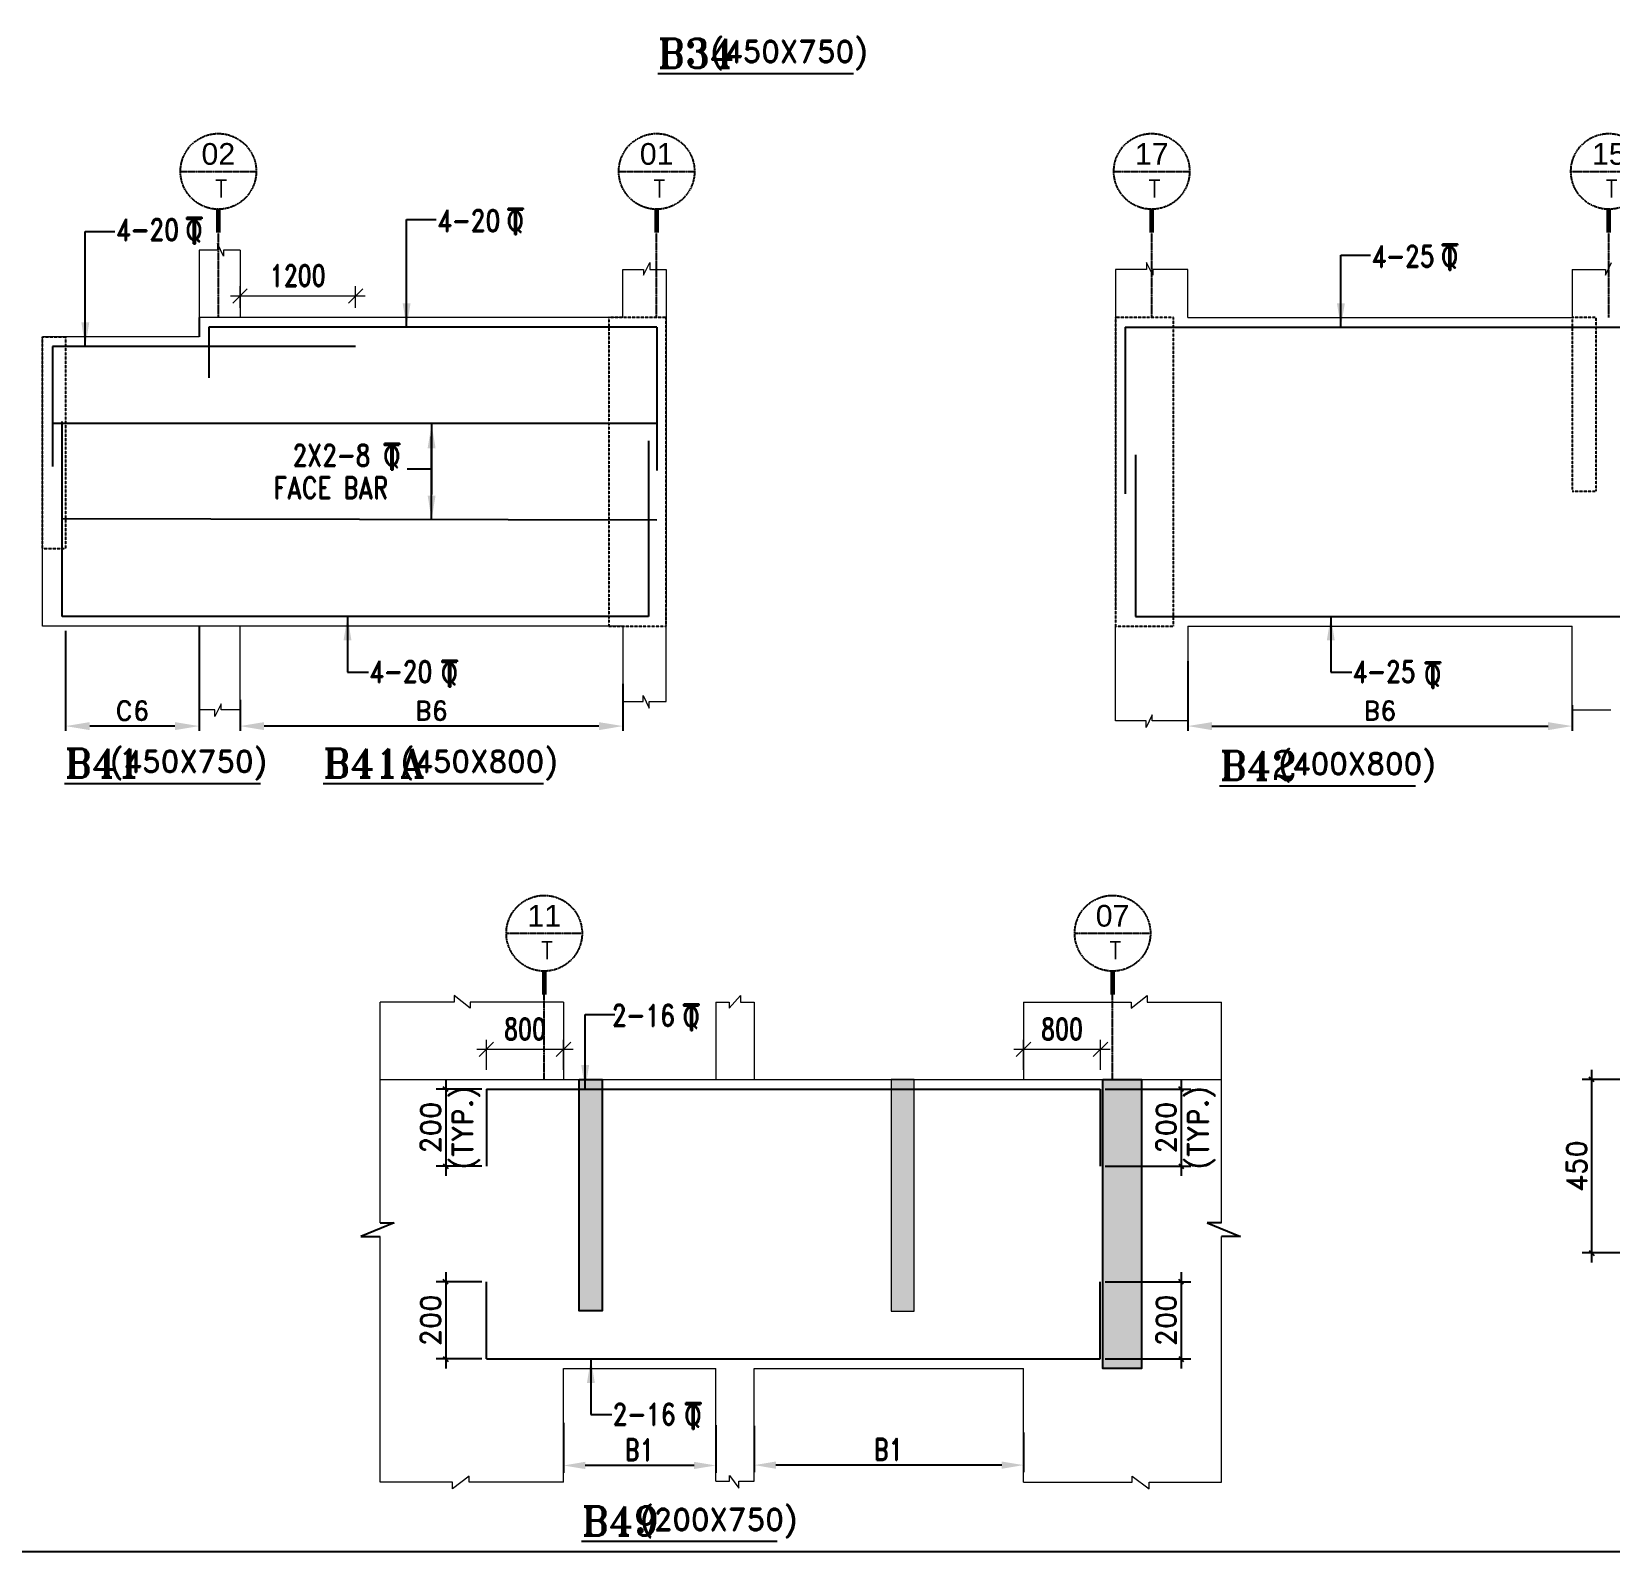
# Model space of a CAD drawing. Header units: millimetres. Extents: x 2061841 to 105821645, y -77612 to 48520811.
# Drawn here: x 2569896 to 2586286, y -703 to 15067 of the extents above; entities that cross this region are included whole.
import ezdxf
from ezdxf.enums import TextEntityAlignment as Align

# ---------------------------------------------------------------- set-up
doc = ezdxf.new("R2010")
doc.units = ezdxf.units.MM
doc.header["$LTSCALE"] = 10
doc.header["$MEASUREMENT"] = 0
for name, pattern in [('$0$HIDDEN', [0.375, 0.25, -0.125]), ('BASEMENT COLUMN SETTING OUT-PART 2_R4$0$CENTER', [2, 1.25, -0.25, 0.25, -0.25]), ('CENTER', [2, 1.25, -0.25, 0.25, -0.25])]:
    doc.linetypes.add(name, pattern=pattern)
for name, color, linetype in [('A-Grid-Tower', 8, 'CENTER'), ('BASEMENT COLUMN SETTING OUT-PART 2_R4$0$A-GRID-MAIN', 2, 'BASEMENT COLUMN SETTING OUT-PART 2_R4$0$CENTER'), ('BEAM', 4, 'Continuous'), ('BEAM HATCH', 252, 'Continuous'), ('BEAM STIRRUPS', 3, 'Continuous'), ('BORDER', 5, 'Continuous'), ('DIM1', 3, 'Continuous'), ('LEADER', 3, 'Continuous'), ('REIN', 1, 'Continuous'), ('S-DIM', 7, 'Continuous'), ('SHEET', 7, 'Continuous'), ('VIN_BEAM', 4, 'Continuous')]:
    doc.layers.add(name, color=color, linetype=linetype)
doc.layers.add('TEXT', color=2, linetype='Continuous', lineweight=25)
doc.layers.add('VIN_SLAB DIMENSION', color=3, linetype='Continuous', lineweight=13)
doc.styles.add('200', font='romand.shx', dxfattribs={"width": 0.8, "height": 225})
doc.styles.add('BASEMENT COLUMN SETTING OUT-PART 2_R4$0$MAS-TXTL', font='arial.ttf', dxfattribs={"height": 200})
doc.styles.add('BASEMENT COLUMN SETTING OUT-PART 2_R4$0$MAS-TXTS', font='romans.shx', dxfattribs={"width": 0.8, "height": 180})
doc.styles.add('GRID', font='romand.shx')
doc.styles.add('MAH', font='romand.shx', dxfattribs={"height": 210})
doc.styles.add('PK', font='romand.shx', dxfattribs={"width": 0.7, "height": 225})
doc.styles.add('PRP 100', font='romand.shx', dxfattribs={"width": 0.75})
doc.styles.add('RD', font='romand.shx', dxfattribs={"width": 0.9, "height": 225})
doc.styles.add('ROMAND', font='romand', dxfattribs={"height": 200})
doc.styles.add('RT', font='romant.shx', dxfattribs={"height": 250})
doc.dimstyles.new('dim', dxfattribs={"dimtxt": 225, "dimasz": 150, "dimexe": 100, "dimexo": 100, "dimgap": 100, "dimtad": 1, "dimdec": 0, "dimlfac": -1, "dimrnd": 5, "dimdsep": 46, "dimtxsty": 'PRP 100', "dimblk": 'OBLIQUE', "dimcen": 1.5, "dimdle": 100, "dimclrd": 3, "dimclre": 3, "dimclrt": 2, "dimadec": 0, "dimazin": 0, "dimtfac": 1, "dimtdec": 0, "dimtix": 1, "dimtmove": 0, "dimatfit": 3, "dimldrblk": 'OBLIQUE', "dimfxl": 200, "dimlwd": -1, "dimlwe": -1, "dimarcsym": 0})
doc.dimstyles.new('GR', dxfattribs={"dimtxt": 225, "dimasz": 100, "dimexe": 50, "dimexo": 50, "dimgap": 40, "dimtad": 1, "dimdec": 0, "dimzin": 0, "dimdsep": 46, "dimtxsty": 'RD', "dimblk1": 'OBLIQUE', "dimblk2": 'OBLIQUE', "dimsah": 1, "dimcen": 0, "dimdle": 100, "dimclrd": 3, "dimclre": 3, "dimclrt": 2, "dimadec": 0, "dimazin": 0, "dimtfac": 1, "dimtdec": 0, "dimtix": 1, "dimtmove": 0, "dimatfit": 3, "dimfxl": 1, "dimtolj": 1, "dimtzin": 0, "dimarcsym": 0})
doc.dimstyles.new('GR2', dxfattribs={"dimtxt": 225, "dimasz": 100, "dimexe": 75, "dimexo": 75, "dimgap": 50, "dimtad": 1, "dimdec": 0, "dimdsep": 46, "dimtxsty": '200', "dimblk1": 'OBLIQUE', "dimblk2": 'OBLIQUE', "dimsah": 1, "dimcen": 50, "dimdle": 75, "dimclrd": 3, "dimclre": 3, "dimclrt": 2, "dimadec": 0, "dimazin": 0, "dimtfac": 1, "dimtdec": 0, "dimtix": 1, "dimtmove": 0, "dimatfit": 3, "dimldrblk": 'OBLIQUE', "dimfxl": 1, "dimtolj": 1, "dimtzin": 0, "dimarcsym": 0})
doc.dimstyles.new('GRID', dxfattribs={"dimtxt": 300, "dimasz": 75, "dimexe": 50, "dimexo": 50, "dimgap": 60, "dimtad": 1, "dimdec": 0, "dimdsep": 46, "dimtxsty": 'GRID', "dimblk1": 'OBLIQUE', "dimblk2": 'OBLIQUE', "dimsah": 1, "dimcen": 2.5, "dimdle": 50, "dimclrd": 3, "dimclre": 3, "dimclrt": 2, "dimadec": 0, "dimazin": 0, "dimtfac": 1, "dimtdec": 0, "dimtmove": 0, "dimatfit": 3, "dimldrblk": 'OBLIQUE', "dimfxl": 1, "dimarcsym": 0})
doc.dimstyles.new('MA', dxfattribs={"dimtxt": 210, "dimasz": 50, "dimexe": 100, "dimexo": 50, "dimgap": 50, "dimtad": 1, "dimdec": 0, "dimzin": 0, "dimdsep": 46, "dimtxsty": 'MAH', "dimblk1": 'OBLIQUE', "dimblk2": 'OBLIQUE', "dimsah": 1, "dimcen": 0.09, "dimdle": 100, "dimclrd": 3, "dimclre": 3, "dimclrt": 2, "dimadec": 0, "dimazin": 0, "dimtfac": 1, "dimtdec": 0, "dimtix": 1, "dimtofl": 0, "dimtmove": 0, "dimatfit": 3, "dimldrblk": 'OBLIQUE', "dimfxl": 1, "dimtolj": 1, "dimtzin": 0, "dimarcsym": 0})

# ---------------------------------------------------------------- blocks, each defined once
blk = doc.blocks.new('*D2410')
at = {"layer": 'Defpoints', "color": 0, "linetype": 'Continuous', "ltscale": 20, "transparency": 16777216}
for p in [(2576035, 8350, 0), (2572060, 8184, 52), (2572060, 7861)]:
    blk.add_point(p, dxfattribs=at)
at = {"layer": 'DIM1', "color": 3, "linetype": 'Continuous', "lineweight": -2, "ltscale": 20, "transparency": 16777216}
for p, q in [((2576035, 8300), (2576035, 7811)), ((2572060, 8134), (2572060, 7811)), ((2575785, 7861), (2572310, 7861))]:
    blk.add_line(p, q, dxfattribs=at)
at = {"layer": 'DIM1', "color": 3, "linetype": 'Continuous', "ltscale": 20, "transparency": 16777216}
for points in [[(2572310, 7902), (2572310, 7819), (2572060, 7861)], [(2575785, 7902), (2575785, 7819), (2576035, 7861)]]:
    blk.add_solid(points, dxfattribs=at)
at = {"layer": 'DIM1', "color": 2, "linetype": 'Continuous', "ltscale": 20, "transparency": 16777216, "insert": (2574048, 8021), "char_height": 200, "attachment_point": 5, "style": 'GRID'}
blk.add_mtext('B6', dxfattribs=at)
blk = doc.blocks.new('_Oblique')
at = {"color": 0, "linetype": 'ByBlock', "lineweight": -2}
blk.add_line((-0.5, -0.5), (0.5, 0.5), dxfattribs=at)
blk = doc.blocks.new('A$C33BE299A')
at = {"layer": 'SHEET', "color": 4, "style": 'ROMAND'}
for s, height, p in [('T', 170, (-16, 0)), ('Q', 125, (-14, 27))]:
    blk.add_text(s, height=height, dxfattribs=at).set_placement(p)
blk = doc.blocks.new('*D2411')
at = {"layer": 'Defpoints', "color": 0, "linetype": 'Continuous', "ltscale": 20, "transparency": 16777216}
for p in [(2570250, 8899, 52), (2571635, 8220, 0), (2570250, 7861)]:
    blk.add_point(p, dxfattribs=at)
at = {"layer": 'DIM1', "color": 3, "linetype": 'Continuous', "lineweight": -2, "ltscale": 20, "transparency": 16777216}
for p, q in [((2570250, 8849), (2570250, 7811)), ((2571635, 8170), (2571635, 7811)), ((2571385, 7861), (2570500, 7861))]:
    blk.add_line(p, q, dxfattribs=at)
at = {"layer": 'DIM1', "color": 3, "linetype": 'Continuous', "ltscale": 20, "transparency": 16777216}
for points in [[(2570500, 7902), (2570500, 7819), (2570250, 7861)], [(2571385, 7902), (2571385, 7819), (2571635, 7861)]]:
    blk.add_solid(points, dxfattribs=at)
at = {"layer": 'DIM1', "color": 2, "linetype": 'Continuous', "ltscale": 20, "transparency": 16777216, "insert": (2570943, 8021), "char_height": 200, "attachment_point": 5, "style": 'GRID'}
blk.add_mtext('C6', dxfattribs=at)
blk = doc.blocks.new('*D2441')
at = {"layer": 'Defpoints', "color": 0, "linetype": 'Continuous', "ltscale": 20, "transparency": 16777216}
for p in [(2581899, 8586, 0), (2585889, 8127, -103), (2585889, 7861)]:
    blk.add_point(p, dxfattribs=at)
at = {"layer": 'DIM1', "color": 3, "linetype": 'Continuous', "lineweight": -2, "ltscale": 20, "transparency": 16777216}
for p, q in [((2581899, 8536), (2581899, 7811)), ((2585889, 8077), (2585889, 7811)), ((2582149, 7861), (2585639, 7861))]:
    blk.add_line(p, q, dxfattribs=at)
at = {"layer": 'DIM1', "color": 3, "linetype": 'Continuous', "ltscale": 20, "transparency": 16777216}
for points in [[(2582149, 7902), (2582149, 7819), (2581899, 7861)], [(2585639, 7902), (2585639, 7819), (2585889, 7861)]]:
    blk.add_solid(points, dxfattribs=at)
at = {"layer": 'DIM1', "color": 2, "linetype": 'Continuous', "ltscale": 20, "transparency": 16777216, "insert": (2583894, 8021), "char_height": 200, "attachment_point": 5, "style": 'GRID'}
blk.add_mtext('B6', dxfattribs=at)
blk = doc.blocks.new('*D2377')
at = {"layer": 'Defpoints', "color": 0, "transparency": 16777216}
for p in [(2574619, 4094, 0), (2574195, 3294), (2574619, 3294, 0)]:
    blk.add_point(p, dxfattribs=at)
at = {"layer": 'S-DIM', "color": 3, "lineweight": -2, "transparency": 16777216}
for p, q in [((2574195, 4194), (2574195, 3194)), ((2574569, 4094), (2574095, 4094)), ((2574569, 3294), (2574095, 3294))]:
    blk.add_line(p, q, dxfattribs=at)
at = {"layer": 'S-DIM', "color": 3, "lineweight": -2, "transparency": 16777216, "xscale": 50, "yscale": 50, "zscale": 50}
for p, rotation in [((2574195, 4094), 90), ((2574195, 3294), 270)]:
    blk.add_blockref('_Oblique', p, dxfattribs=dict(at, rotation=rotation))
at = {"layer": 'S-DIM', "color": 2, "transparency": 16777216, "char_height": 210, "attachment_point": 5, "rotation": 90, "style": 'MAH'}
for s, insert in [('\\A1;200', (2574040, 3694)), ('\\A1;(TYP.)', (2574405, 3694))]:
    blk.add_mtext(s, dxfattribs=dict(at, insert=insert))
blk = doc.blocks.new('*D2378')
at = {"layer": 'Defpoints', "color": 0, "transparency": 16777216}
for p in [(2574619, 2094, 0), (2574195, 1294), (2574619, 1294, 0)]:
    blk.add_point(p, dxfattribs=at)
at = {"layer": 'S-DIM', "color": 3, "lineweight": -2, "transparency": 16777216}
for p, q in [((2574195, 2194), (2574195, 1194)), ((2574569, 2094), (2574095, 2094)), ((2574569, 1294), (2574095, 1294))]:
    blk.add_line(p, q, dxfattribs=at)
at = {"layer": 'S-DIM', "color": 3, "lineweight": -2, "transparency": 16777216, "xscale": 50, "yscale": 50, "zscale": 50}
for p, rotation in [((2574195, 2094), 90), ((2574195, 1294), 270)]:
    blk.add_blockref('_Oblique', p, dxfattribs=dict(at, rotation=rotation))
at = {"layer": 'S-DIM', "color": 2, "transparency": 16777216, "char_height": 210, "attachment_point": 5, "rotation": 90, "style": 'MAH'}
for s, insert in [('\\A1;200', (2574040, 1694)), ('\\A1;', (2574350, 1694))]:
    blk.add_mtext(s, dxfattribs=dict(at, insert=insert))
blk = doc.blocks.new('*D2379')
at = {"layer": 'BEAM STIRRUPS', "color": 3, "lineweight": -2, "ltscale": 0.25, "transparency": 16777216}
for p, q in [((2575418, 632), (2575418, 114)), ((2576998, 607), (2576998, 114)), ((2576773, 189), (2575643, 189))]:
    blk.add_line(p, q, dxfattribs=at)
at = {"layer": 'BEAM STIRRUPS', "color": 3, "linetype": 'Continuous', "ltscale": 0.25, "transparency": 16777216}
for points in [[(2575643, 227), (2575643, 152), (2575418, 189)], [(2576773, 227), (2576773, 152), (2576998, 189)]]:
    blk.add_solid(points, dxfattribs=at)
at = {"layer": 'Defpoints', "color": 0, "linetype": 'Continuous', "ltscale": 0.25, "transparency": 16777216}
for p in [(2575418, 707, 0), (2576998, 682, 0), (2575418, 189)]:
    blk.add_point(p, dxfattribs=at)
at = {"layer": 'BEAM STIRRUPS', "color": 2, "linetype": 'Continuous', "ltscale": 0.25, "transparency": 16777216, "insert": (2576208, 352), "char_height": 225, "attachment_point": 5, "rotation": 360, "style": '200'}
blk.add_mtext('\\A1;B1', dxfattribs=at)
blk = doc.blocks.new('*D2412')
at = {"layer": 'Defpoints', "color": 0, "transparency": 16777216}
for p in [(2580990, 4094, 0), (2580990, 3294, 0), (2581829, 3294)]:
    blk.add_point(p, dxfattribs=at)
at = {"layer": 'S-DIM', "color": 3, "lineweight": -2, "transparency": 16777216}
for p, q in [((2581829, 4194), (2581829, 3194)), ((2581040, 4094), (2581929, 4094)), ((2581040, 3294), (2581929, 3294))]:
    blk.add_line(p, q, dxfattribs=at)
at = {"layer": 'S-DIM', "color": 3, "lineweight": -2, "transparency": 16777216, "xscale": 50, "yscale": 50, "zscale": 50}
for p, rotation in [((2581829, 4094), 90), ((2581829, 3294), 270)]:
    blk.add_blockref('_Oblique', p, dxfattribs=dict(at, rotation=rotation))
at = {"layer": 'S-DIM', "color": 2, "transparency": 16777216, "char_height": 210, "attachment_point": 5, "rotation": 90, "style": 'MAH'}
for s, insert in [('\\A1;200', (2581674, 3694)), ('\\A1;(TYP.)', (2582039, 3694))]:
    blk.add_mtext(s, dxfattribs=dict(at, insert=insert))
blk = doc.blocks.new('*D2413')
at = {"layer": 'Defpoints', "color": 0, "transparency": 16777216}
for p in [(2580990, 2094, 0), (2580990, 1294, 0), (2581829, 1294)]:
    blk.add_point(p, dxfattribs=at)
at = {"layer": 'S-DIM', "color": 3, "lineweight": -2, "transparency": 16777216}
for p, q in [((2581829, 2194), (2581829, 1194)), ((2581040, 2094), (2581929, 2094)), ((2581040, 1294), (2581929, 1294))]:
    blk.add_line(p, q, dxfattribs=at)
at = {"layer": 'S-DIM', "color": 3, "lineweight": -2, "transparency": 16777216, "xscale": 50, "yscale": 50, "zscale": 50}
for p, rotation in [((2581829, 2094), 90), ((2581829, 1294), 270)]:
    blk.add_blockref('_Oblique', p, dxfattribs=dict(at, rotation=rotation))
at = {"layer": 'S-DIM', "color": 2, "transparency": 16777216, "char_height": 210, "attachment_point": 5, "rotation": 90, "style": 'MAH'}
for s, insert in [('\\A1;200', (2581674, 1694)), ('\\A1;', (2581984, 1694))]:
    blk.add_mtext(s, dxfattribs=dict(at, insert=insert))
blk = doc.blocks.new('*D2414')
at = {"layer": 'BEAM STIRRUPS', "color": 3, "lineweight": -2, "ltscale": 0.25, "transparency": 16777216}
for p, q in [((2577398, 602), (2577398, 118)), ((2580193, 531), (2580193, 118)), ((2579968, 193), (2577623, 193))]:
    blk.add_line(p, q, dxfattribs=at)
at = {"layer": 'BEAM STIRRUPS', "color": 3, "linetype": 'Continuous', "ltscale": 0.25, "transparency": 16777216}
for points in [[(2577623, 230), (2577623, 155), (2577398, 193)], [(2579968, 230), (2579968, 155), (2580193, 193)]]:
    blk.add_solid(points, dxfattribs=at)
at = {"layer": 'Defpoints', "color": 0, "linetype": 'Continuous', "ltscale": 0.25, "transparency": 16777216}
for p in [(2577398, 677, 0), (2580193, 606, 0), (2577398, 193)]:
    blk.add_point(p, dxfattribs=at)
at = {"layer": 'BEAM STIRRUPS', "color": 2, "linetype": 'Continuous', "ltscale": 0.25, "transparency": 16777216, "insert": (2578795, 355), "char_height": 225, "attachment_point": 5, "rotation": 360, "style": '200'}
blk.add_mtext('\\A1;B1', dxfattribs=at)
blk = doc.blocks.new('*D2416')
at = {"layer": 'Defpoints', "color": 0, "transparency": 16777216}
for p in [(2586519, 4194), (2586091, 2394), (2586519, 2394)]:
    blk.add_point(p, dxfattribs=at)
at = {"layer": 'S-DIM', "color": 3, "lineweight": -2, "transparency": 16777216}
for p, q in [((2586091, 4294), (2586091, 2294)), ((2586469, 4194), (2585991, 4194)), ((2586469, 2394), (2585991, 2394))]:
    blk.add_line(p, q, dxfattribs=at)
at = {"layer": 'S-DIM', "color": 3, "lineweight": -2, "transparency": 16777216, "xscale": 50, "yscale": 50, "zscale": 50}
for p, rotation in [((2586091, 4194), 90), ((2586091, 2394), 270)]:
    blk.add_blockref('_Oblique', p, dxfattribs=dict(at, rotation=rotation))
at = {"layer": 'S-DIM', "color": 2, "transparency": 16777216, "insert": (2585936, 3294), "char_height": 210, "attachment_point": 5, "rotation": 90, "style": 'MAH'}
blk.add_mtext('\\A1;\\A1;450', dxfattribs=at)
blk = doc.blocks.new('OBLIQUE')
blk = doc.blocks.new('*D2364')
at = {"layer": 'Defpoints', "color": 0, "transparency": 16777216}
for p in [(2574618, 4506), (2574618, 4194, 52), (2575418, 4194, 52)]:
    blk.add_point(p, dxfattribs=at)
at = {"layer": 'VIN_SLAB DIMENSION', "color": 3, "transparency": 16777216}
for p, q in [((2574618, 4294), (2574618, 4606)), ((2575418, 4294), (2575418, 4606)), ((2575518, 4506), (2574518, 4506))]:
    blk.add_line(p, q, dxfattribs=at)
at = {"layer": 'VIN_SLAB DIMENSION', "color": 3, "transparency": 16777216, "xscale": 150, "yscale": 150, "zscale": 150, "rotation": 180}
blk.add_blockref('_Oblique', (2574618, 4506), dxfattribs=at)
at = {"layer": 'VIN_SLAB DIMENSION', "color": 3, "transparency": 16777216, "xscale": 150, "yscale": 150, "zscale": 150}
blk.add_blockref('_Oblique', (2575418, 4506), dxfattribs=at)
at = {"layer": 'VIN_SLAB DIMENSION', "color": 2, "transparency": 16777216, "insert": (2575018, 4718), "char_height": 225, "attachment_point": 5, "style": 'PRP 100'}
blk.add_mtext('800', dxfattribs=at)
blk = doc.blocks.new('*D2317')
at = {"layer": 'Defpoints', "color": 0, "transparency": 16777216}
for p in [(2573260, 12324), (2572060, 12099), (2573260, 12099)]:
    blk.add_point(p, dxfattribs=at)
at = {"layer": 'VIN_SLAB DIMENSION', "color": 3, "transparency": 16777216}
for p, q in [((2571960, 12324), (2573360, 12324)), ((2572060, 12199), (2572060, 12424)), ((2573260, 12199), (2573260, 12424))]:
    blk.add_line(p, q, dxfattribs=at)
at = {"layer": 'VIN_SLAB DIMENSION', "color": 3, "transparency": 16777216, "xscale": 150, "yscale": 150, "zscale": 150, "rotation": 180}
blk.add_blockref('_Oblique', (2572060, 12324), dxfattribs=at)
at = {"layer": 'VIN_SLAB DIMENSION', "color": 3, "transparency": 16777216, "xscale": 150, "yscale": 150, "zscale": 150}
blk.add_blockref('_Oblique', (2573260, 12324), dxfattribs=at)
at = {"layer": 'VIN_SLAB DIMENSION', "color": 2, "transparency": 16777216, "insert": (2572660, 12536), "char_height": 225, "attachment_point": 5, "style": 'PRP 100'}
blk.add_mtext('1200', dxfattribs=at)
blk = doc.blocks.new('BASEMENT COLUMN SETTING OUT-PART 2_R4$0$GRID TARGET1')
blk.add_wipeout([(393, -655), (392, -641), (392, -628), (390, -614), (389, -600), (387, -587), (384, -573), (381, -560), (377, -547), (373, -534), (369, -521), (364, -508), (359, -495), (353, -483), (347, -471), (340, -459), (333, -447), (325, -435), (318, -424), (309, -413), (301, -403), (292, -392), (282, -382), (273, -373), (263, -363), (252, -354), (242, -346), (231, -337), (220, -330), (208, -322), (196, -315), (184, -308), (172, -302), (160, -296), (147, -291), (134, -286), (121, -282), (108, -278), (95, -274), (82, -271), (68, -268), (55, -266), (41, -265), (27, -263), (14, -263), (0, -262), (-14, -263), (-27, -263), (-41, -265), (-55, -266), (-68, -268), (-82, -271), (-95, -274), (-108, -278), (-121, -282), (-134, -286), (-147, -291), (-160, -296), (-172, -302), (-184, -308), (-196, -315), (-208, -322), (-220, -330), (-231, -337), (-242, -346), (-252, -354), (-263, -363), (-273, -373), (-282, -382), (-292, -392), (-301, -403), (-309, -413), (-318, -424), (-325, -435), (-333, -447), (-340, -459), (-347, -471), (-353, -483), (-359, -495), (-364, -508), (-369, -521), (-373, -534), (-377, -547), (-381, -560), (-384, -573), (-387, -587), (-389, -600), (-390, -614), (-392, -628), (-392, -641), (-393, -655), (-392, -669), (-392, -682), (-390, -696), (-389, -710), (-387, -723), (-384, -737), (-381, -750), (-377, -763), (-373, -776), (-369, -789), (-364, -802), (-359, -815), (-353, -827), (-347, -839), (-340, -851), (-333, -863), (-325, -875), (-318, -886), (-309, -897), (-301, -907), (-292, -918), (-282, -928), (-273, -937), (-263, -947), (-252, -956), (-242, -964), (-231, -973), (-220, -981), (-208, -988), (-196, -995), (-184, -1002), (-172, -1008), (-160, -1014), (-147, -1019), (-134, -1024), (-121, -1028), (-108, -1032), (-95, -1036), (-82, -1039), (-68, -1042), (-55, -1044), (-41, -1046), (-27, -1047), (-14, -1047), (0, -1048), (14, -1047), (27, -1047), (41, -1046), (55, -1044), (68, -1042), (82, -1039), (95, -1036), (108, -1032), (121, -1028), (134, -1024), (147, -1019), (160, -1014), (172, -1008), (184, -1002), (196, -995), (208, -988), (220, -981), (231, -973), (242, -964), (252, -956), (263, -947), (273, -937), (282, -928), (292, -918), (301, -907), (309, -897), (318, -886), (325, -875), (333, -863), (340, -851), (347, -839), (353, -827), (359, -815), (364, -802), (369, -789), (373, -776), (377, -763), (381, -750), (384, -737), (387, -723), (389, -710), (390, -696), (392, -682), (392, -669)])
blk.add_line((-393, -655), (393, -655))
at = {"const_width": 48.8}
blk.add_lwpolyline([(0, -1048), (0, -1292)], dxfattribs=at)
blk.add_circle((0, -655), 393)
for tag, height, style, p in [('AS', 225, 'BASEMENT COLUMN SETTING OUT-PART 2_R4$0$MAS-TXTL', (0, -586)), ('REF', 180, 'BASEMENT COLUMN SETTING OUT-PART 2_R4$0$MAS-TXTS', (29, -925))]:
    blk.add_attdef(tag, text='', height=height, dxfattribs=dict(style=style)).set_placement(p, align=Align.CENTER)
blk = doc.blocks.new('*D1356')
at = {"layer": 'Defpoints', "color": 0, "transparency": 16777216}
for p in [(2580193, 4506), (2580193, 4194, 52), (2580993, 4194, 52)]:
    blk.add_point(p, dxfattribs=at)
at = {"layer": 'VIN_SLAB DIMENSION', "color": 3, "transparency": 16777216}
for p, q in [((2580193, 4294), (2580193, 4606)), ((2580993, 4294), (2580993, 4606)), ((2581093, 4506), (2580093, 4506))]:
    blk.add_line(p, q, dxfattribs=at)
at = {"layer": 'VIN_SLAB DIMENSION', "color": 3, "transparency": 16777216, "xscale": 150, "yscale": 150, "zscale": 150, "rotation": 180}
blk.add_blockref('_Oblique', (2580193, 4506), dxfattribs=at)
at = {"layer": 'VIN_SLAB DIMENSION', "color": 3, "transparency": 16777216, "xscale": 150, "yscale": 150, "zscale": 150}
blk.add_blockref('_Oblique', (2580993, 4506), dxfattribs=at)
at = {"layer": 'VIN_SLAB DIMENSION', "color": 2, "transparency": 16777216, "insert": (2580593, 4718), "char_height": 225, "attachment_point": 5, "style": 'PRP 100'}
blk.add_mtext('800', dxfattribs=at)

msp = doc.modelspace()

# ---------------------------------------------------------------- hatches: boundary and pattern name
at = {"layer": 'BEAM HATCH'}
for points in [[(2575579, 4194), (2575819, 4194), (2575819, 1794), (2575579, 1794)], [(2579057.9, 4194), (2578817.9, 4194), (2578817.9, 1791.1), (2579057.9, 1791.1)], [(2581017.8, 4194), (2581417.9, 4194), (2581417.9, 1194), (2581017.8, 1194)]]:
    msp.add_hatch(color=252, dxfattribs=at).paths.add_polyline_path(points)

# ---------------------------------------------------------------- linework, layer by layer
at = {"layer": 'A-Grid-Tower', "color": 6}
for p, q in [((2571835.1, 12099, 0), (2571835.1, 12979.4, 0)), ((2576385.1, 12099, 0), (2576385.1, 12979.4, 0)), ((2581524.1, 12099, 0), (2581524.1, 12979.4, 0)), ((2586269.1, 12099, 0), (2586269.1, 12979.4, 0)), ((2575217.9, 4194, 0), (2575217.9, 5074.5, 0)), ((2581117.8, 4194, 0), (2581117.8, 5074.5, 0))]:
    msp.add_line(p, q, dxfattribs=at)
at = {"layer": 'BEAM', "lineweight": 13}
for p, q in [((2571635.1, 12799, 0), (2571635.1, 12099, 0)), ((2571824.6, 12799, 0), (2571635.1, 12799, 51.6)), ((2571824.6, 12869.6, 0), (2571824.6, 12799, 0)), ((2571887.7, 12738, 0), (2571824.6, 12869.6, 0)), ((2571887.7, 12799, 0), (2571887.7, 12738, 0)), ((2572060.1, 12799, 51.6), (2571887.7, 12799, 0)), ((2572060.1, 12799, 51.6), (2572060.1, 12099, 0)), ((2576250, 12538, -51.6), (2576313.2, 12669.6, -51.6)), ((2576313.2, 12669.6, -51.6), (2576313.2, 12599, -51.6)), ((2581471.3, 12669.6, 0), (2581471.3, 12599, 0)), ((2581534.5, 12538, 0), (2581471.3, 12669.6, 0)), ((2586233.5, 12538, -103.1), (2586296.6, 12669.6, -103.1)), ((2576035.1, 12599, 0), (2576250, 12599, -51.6)), ((2576035.1, 12099, 0), (2576035.1, 12599, 0)), ((2576250, 12599, -51.6), (2576250, 12538, -51.6)), ((2576313.2, 12599, -51.6), (2576485.1, 12599, 0)), ((2576485.1, 12599, -51.6), (2576485.1, 12099, -51.6)), ((2581149.1, 12599, 0), (2581149.1, 12099, 0)), ((2581471.3, 12599, 0), (2581149.1, 12599, 51.6)), ((2581534.5, 12599, 0), (2581534.5, 12538, 0)), ((2581899.1, 12599, 430), (2581534.5, 12599, 0)), ((2581899.1, 12099, 51.6), (2581899.1, 12599, 51.6)), ((2585889.1, 12599, -51.6), (2585889.1, 12099, -51.6)), ((2585889.1, 12599, -51.6), (2586233.5, 12599, -103.1)), ((2586233.5, 12599, -103.1), (2586233.5, 12538, -103.1)), ((2576035.1, 12099, 0), (2571635.1, 12099, 0)), ((2576485.1, 12099, 0), (2576485.1, 9099, 0)), ((2581149.1, 12099, 51.6), (2581149.1, 9099, 51.6)), ((2581899.1, 12099, 51.6), (2585889.1, 12099, -51.6)), ((2571635.1, 11899, 0), (2570010.1, 11899, 0)), ((2570010.1, 8899, 0), (2570010.1, 11899, 0)), ((2576485.1, 8116.1, -51.6), (2576485.1, 9099, -51.6)), ((2576035.1, 8899, 0), (2570010.1, 8899, 0)), ((2572060.1, 8030, 51.6), (2572060.1, 8899, 51.6)), ((2576035.1, 8899, 0), (2576035.1, 8116.1, 0)), ((2581149.1, 7916.1, 0), (2581149.1, 8899, 0)), ((2581899.1, 8899, 51.6), (2585889.1, 8899, -51.6)), ((2581899.1, 8899, 51.6), (2581899.1, 7916.1, 51.6)), ((2585889.1, 8030, -51.6), (2585889.1, 8899, -51.6)), ((2571862.9, 8090.9, 0), (2571799.7, 7959.3, 0)), ((2571862.9, 8030, 0), (2571862.9, 8090.9, 0)), ((2576035.1, 8116.1, 0), (2576244.4, 8116.1, -51.6)), ((2576244.4, 8116.1, -51.6), (2576244.4, 8177, -51.6)), ((2576244.4, 8177, -51.6), (2576307.5, 8045.4, -51.6)), ((2576307.5, 8116.1, -51.6), (2576485.1, 8116.1, 0)), ((2576307.5, 8045.4, -51.6), (2576307.5, 8116.1, -51.6)), ((2571799.7, 8030, 0), (2571635.1, 8030, 51.6)), ((2571799.7, 7959.3, 0), (2571799.7, 8030, 0)), ((2572060.1, 8030, 51.6), (2571862.9, 8030, 0)), ((2581465.8, 7916.1, 0), (2581149.1, 7916.1, 51.6)), ((2581528.9, 7977, 0), (2581465.8, 7845.4, 0)), ((2581465.8, 7845.4, 0), (2581465.8, 7916.1, 0)), ((2581528.9, 7916.1, 0), (2581528.9, 7977, 0)), ((2581899.1, 7916.1, 474.3), (2581528.9, 7916.1, 0)), ((2585889.1, 8030, -51.6), (2586290.9, 8030, -103.1)), ((2574283.3, 4996.6, 0), (2573513.5, 4996.6, 7466.8)), ((2573513.5, 2707.2, 0), (2573513.5, 4996.6, 0)), ((2574283.3, 5067.2, 0), (2574283.3, 4996.6, 0)), ((2574450.6, 4935.6, 0), (2574283.3, 5067.2, 0)), ((2574450.6, 4996.6, 0), (2574450.6, 4935.6, 0)), ((2575417.9, 4996.6, 0), (2574450.6, 4996.6, 0)), ((2575417.9, 4996.6, 0), (2575417.9, 4194, 0)), ((2576997.9, 4996.6, 0.1), (2576997.9, 4194, 0)), ((2576997.9, 4996.6, -0.1), (2577139, 4996.6, -0.1)), ((2577139, 4935.6, -0.1), (2577254.9, 5067.2, -0.1)), ((2577139, 4996.6, -0.1), (2577139, 4935.6, -0.1)), ((2577254.9, 5067.2, -0.1), (2577254.9, 4996.6, -0.1)), ((2577254.9, 4996.6, -0.1), (2577397.8, 4996.6, 948.5)), ((2577397.8, 4996.6, 0.1), (2577397.8, 4194, 0)), ((2580192.9, 4996.6, 0), (2580192.9, 4194, 0)), ((2580192.9, 4996.6, 0), (2581310.1, 4996.6, 0)), ((2581310.1, 4935.6, 0), (2581477.4, 5067.2, 0)), ((2581310.1, 4996.6, 0), (2581310.1, 4935.6, 0)), ((2581477.4, 5067.2, 0), (2581477.4, 4996.6, 0)), ((2581477.4, 4996.6, 0), (2582247.2, 4996.6, 7466.8)), ((2582247.2, 2707.2, 0), (2582247.2, 4996.6, 0)), ((2573513.5, 4194, 0), (2582247.2, 4194, 0)), ((2575579, 4194, 0), (2575579, 1794, 0)), ((2575819, 4194, 0), (2575819, 1794, 0)), ((2581017.8, 4194, 0), (2581017.8, 1194, 0)), ((2581417.9, 4194, 0), (2581417.9, 1194, 0)), ((2573513.5, 17.3, 7466.8), (2573513.5, 2564.1, 0)), ((2582247.2, 17.3, 7466.8), (2582247.2, 2564.1, 0)), ((2575579, 1794, 0), (2575819, 1794, 0)), ((2575417.9, 1194, 0), (2576997.9, 1194, 0)), ((2575417.9, 17.3, 0), (2575417.9, 1194, 0)), ((2576997.9, 24.6, 0.1), (2576997.9, 1194, 0)), ((2577397.8, 1194, 0), (2580192.9, 1194, 0)), ((2577397.8, 24.6, 0.1), (2577397.8, 1194, 0)), ((2580192.9, 17.3, 0), (2580192.9, 1194, 0)), ((2581017.8, 1194, 0), (2581417.9, 1194, 0)), ((2574264.6, 17.3, 0), (2573513.5, 17.3, 7466.8)), ((2574438, 78.3, 0), (2574264.6, -53.3, 0)), ((2574264.6, -53.3, 0), (2574264.6, 17.3, 0)), ((2574438, 17.3, 0), (2574438, 78.3, 0)), ((2575417.9, 17.3, 0), (2574438, 17.3, 0)), ((2576997.9, 24.6, -0.1), (2577142.5, 24.6, -0.1)), ((2577142.5, 24.6, -0.1), (2577142.5, 85.5, -0.1)), ((2577142.5, 85.5, -0.1), (2577238.5, -46.1, -0.1)), ((2577238.5, 24.6, -0.1), (2577397.8, 24.6, 948.5)), ((2577238.5, -46.1, -0.1), (2577238.5, 24.6, -0.1)), ((2580192.9, 17.3, 0), (2581322.7, 17.3, 0)), ((2581322.7, 17.3, 0), (2581322.7, 78.3, 0)), ((2581322.7, 78.3, 0), (2581496.1, -53.3, 0)), ((2581496.1, 17.3, 0), (2582247.2, 17.3, 7466.8)), ((2581496.1, -53.3, 0), (2581496.1, 17.3, 0))]:
    msp.add_line(p, q, dxfattribs=at)
at = {"layer": 'BEAM'}
for p, q in [((2571635.1, 12099, 0), (2571635.1, 11899, 0)), ((2571635.1, 8899, 0), (2571635.1, 8030, 51.6)), ((2573661.5, 2707.2, 0), (2573315.8, 2564.1, 0)), ((2573513.5, 2707.2, 0), (2573661.5, 2707.2, 0)), ((2582247.2, 2707.2, 0), (2582099.2, 2707.2, 0)), ((2582099.2, 2707.2, 0), (2582444.9, 2564.1, 0)), ((2573315.8, 2564.1, 0), (2573513.5, 2564.1, 0)), ((2582444.9, 2564.1, 0), (2582247.2, 2564.1, 0))]:
    msp.add_line(p, q, dxfattribs=at)
at = {"layer": 'BEAM', "elevation": 0}
for points in [[(2575579, 4194), (2575819, 4194), (2575819, 1794), (2575579, 1794)], [(2581017.8, 4194), (2581417.9, 4194), (2581417.9, 1194), (2581017.8, 1194)]]:
    msp.add_lwpolyline(points, close=True, dxfattribs=at)
at = {"layer": 'BEAM', "lineweight": 13, "elevation": 0}
msp.add_lwpolyline([(2579057.9, 4194), (2578817.9, 4194), (2578817.9, 1791.1), (2579057.9, 1791.1)], close=True, dxfattribs=at)
at = {"layer": 'BORDER'}
msp.add_lwpolyline([(2540503.5, -702.5), (2630503.5, -702.5), (2630503.5, 59297.5), (2540503.5, 59297.5)], close=True, dxfattribs=at)
at = {"layer": 'LEADER', "color": 3}
msp.add_line((2574048.9, 10527, 30.8), (2573794.7, 10527, 30.8), dxfattribs=at)
at = {"layer": 'REIN'}
for p, q in [((2576385.9, 11999, 0), (2571735.1, 11999, 0)), ((2571735.1, 11999, 0), (2571735.1, 11474.2, 0)), ((2576385.9, 11999, 0), (2576385.9, 10514.5, 0)), ((2581248.3, 11999, 51.6), (2585038.9, 11999, 51.6)), ((2581248.3, 11999, 51.6), (2581248.3, 10270.8, 51.6)), ((2585038.9, 11999, 51.6), (2586538.5, 11999, 0)), ((2573257.5, 11799, 0), (2570114.6, 11799, 0)), ((2570114.6, 11799, 0), (2570114.6, 10555.7, 0)), ((2576385.9, 10999, 0), (2570114.6, 10999, 0)), ((2570213.7, 8999, 0), (2570213.7, 11022.9, 0)), ((2576301, 10822.4, -51.6), (2576301, 8999, -51.6)), ((2581357.4, 10673.8, 51.6), (2581357.4, 8999, 51.6)), ((2576385.9, 9999, 0), (2570213.7, 10010.9, 0)), ((2576301, 8999, -51.6), (2570213.7, 8999, 0)), ((2581357.4, 8999, 51.6), (2586469.6, 8999, 0.5)), ((2574618.6, 4094, 0), (2580990.4, 4094, 0)), ((2574618.6, 4094, 0), (2574618.6, 3294, 0)), ((2580990.4, 4094, 0), (2580990.4, 3294, 0)), ((2574618.6, 1294, 0), (2574618.6, 2094, 0)), ((2580990.4, 1294, 0), (2580990.4, 2094, 0)), ((2574618.6, 1294, 0), (2580990.4, 1294, 0))]:
    msp.add_line(p, q, dxfattribs=at)
at = {"layer": 'VIN_BEAM', "linetype": '$0$HIDDEN'}
for points, elevation in [([(2576485.1, 12099), (2575888.2, 12099), (2575888.2, 8899), (2576485.1, 8899)], 0), ([(2581749.1, 12099), (2581149.1, 12099), (2581149.1, 8899), (2581749.1, 8899)], 0), ([(2586139.2, 12099), (2585889.1, 12099), (2585889.2, 10299), (2586139.3, 10299)], -51.6), ([(2570010.1, 11899), (2570250.1, 11899), (2570250.1, 9699), (2570010.1, 9699)], 0)]:
    msp.add_lwpolyline(points, close=True, dxfattribs=dict(at, elevation=elevation))

# ---------------------------------------------------------------- block references
at = {"layer": 'TEXT', "color": 1, "xscale": 1.600000001490116, "yscale": 1.600000001490116, "zscale": 1.600000001490116}
for p in [(2571510.2, 12864.4, 243658.3), (2574845.5, 12960.7, 243658.3), (2584544.1, 12590.8, 243709.9), (2573563.1, 10521.4, 243689.1), (2574161, 8269.7, 243670.3), (2584368.1, 8253.9, 243709.9), (2576671.1, 4702.8, 243658.3), (2576689.6, 566.3, 243658.3)]:
    msp.add_blockref('A$C33BE299A', p, dxfattribs=at)

# ---------------------------------------------------------------- texts
at = {"layer": 'TEXT', "color": 1, "style": 'RT'}
for s, p in [('%%UB34      ', (2577412.5, 14842.1, 103.1)), ('%%UB41      ', (2571255.5, 7476.2, 0)), ('%%UB41A      ', (2574066.4, 7476.2, 0)), ('%%UB42      ', (2583245.2, 7451.8, 51.6)), ('%%UB49      ', (2576622, -387.3, 0))]:
    msp.add_text(s, height=300, dxfattribs=at).set_placement(p, align=Align.MIDDLE_CENTER)
at = {"layer": 'TEXT', "color": 2, "style": 'RD'}
for s, p in [('(450X750)', (2576950.4, 14748, 103.1)), ('(450X750)', (2570716.2, 7382.1, 0)), ('(450X800)', (2573734.3, 7382.1, 0)), ('(400X800)', (2582846.4, 7357.7, 51.6)), ('(200X750)', (2576220.2, -484, 0))]:
    msp.add_text(s, height=225, dxfattribs=at).set_placement(p)
at = {"layer": 'TEXT', "color": 2, "style": 'PK', "width": 0.8}
for s, p in [('4-20', (2570771.3, 12897.8, -0.2)), ('4-20', (2574106.6, 12994.1, -0.2)), ('4-25', (2583805.2, 12624.2, 51.4)), ('2X2-8', (2572604.5, 10558, 30.9)), ('FACE BAR', (2572408.8, 10221.8, 30.9)), ('2-16', (2575919.7, 4746.2, -0.2))]:
    msp.add_text(s, height=225, dxfattribs=at).set_placement(p)
for s, p in [('4-20', (2573400.9, 8313.4, 12)), ('4-25', (2583608, 8313.4, 51.6)), ('2-16', (2575927.3, 608.4, 0))]:
    msp.add_text(s, height=225, rotation=0, dxfattribs=at).set_placement(p)

# ---------------------------------------------------------------- dimensions: what is measured, and where the dimension line sits
at = {"layer": 'BEAM STIRRUPS', "linetype": 'Continuous', "ltscale": 0.25}
for base, p1, p2, picture, middle in [((2575417.9, 189.4, 0), (2576997.9, 681.8, -0.1), (2575417.9, 707, 0), '*D2379', (2576207.9, 189.4, 0)), ((2577397.8, 193, 0), (2580192.9, 605.7, 0), (2577397.8, 677.3, 0), '*D2414', (2578795.3, 193, 0))]:
    dim = msp.add_linear_dim(base=base, p1=p1, p2=p2, angle=179.99996, text='B1', dimstyle='GR2', override={"dimasz": 225, "dimfxl": 3, "dimarcsym": 2}, dxfattribs=at)
    dim.commit()
    dim.dimension.update_dxf_attribs({"geometry": picture, "text_midpoint": middle, "dimtype": 160})
at = {"layer": 'DIM1', "linetype": 'Continuous', "ltscale": 20}
for base, p1, p2, text, override, picture, middle in [((2570250.1, 7860.7, 0), (2571635.1, 8220.2, 0), (2570250.1, 8899, 51.6), 'C6', {"dimtxt": 200, "dimasz": 250, "dimtxsty": 'GRID', "dimsah": 0, "dimtmove": 1}, '*D2411', (2570942.6, 8020.7, 0)), ((2572060.1, 7860.7, 0), (2576035.1, 8349.5, 0), (2572060.1, 8184.3, 51.6), 'B6', {"dimtxt": 200, "dimasz": 250, "dimsah": 0, "dimtmove": 1}, '*D2410', (2574047.6, 8020.7, 0))]:
    dim = msp.add_linear_dim(base=base, p1=p1, p2=p2, angle=180, text=text, dimstyle='GRID', override=override, dxfattribs=at)
    dim.commit()
    dim.dimension.update_dxf_attribs({"geometry": picture, "text_midpoint": middle})
dim = msp.add_linear_dim(base=(2585889.1, 7860.7, 51.6), p1=(2581899.1, 8586, 51.6), p2=(2585889.1, 8127.1, -51.6), text='B6', dimstyle='GRID', override={"dimtxt": 200, "dimasz": 250, "dimsah": 0, "dimtmove": 1}, dxfattribs=at)
dim.commit()
dim.dimension.update_dxf_attribs({"geometry": '*D2441', "text_midpoint": (2583894.1, 8020.7, 51.6)})
at = {"layer": 'S-DIM'}
dim = msp.add_linear_dim(base=(2586091.4, 2394, 0), p1=(2586519.1, 4194, 0), p2=(2586519.1, 2394, 0), angle=90, text='\\A1;450', dimstyle='MA', override={"dimtxsty": 'MAH', "dimldrblk": 'Oblique'}, dxfattribs=at)
dim.commit()
dim.dimension.update_dxf_attribs({"geometry": '*D2416', "text_midpoint": (2585936.4, 3294, 0)})
for base, p1, p2, picture, middle in [((2574195.4, 3294, 0), (2574618.6, 4094, 0), (2574618.6, 3294, 0), '*D2377', (2574195.4, 3694, 0)), ((2581829.3, 3294, 0), (2580990.4, 4094, 0), (2580990.4, 3294, 0), '*D2412', (2581829.3, 3694, 0))]:
    dim = msp.add_linear_dim(base=base, p1=p1, p2=p2, angle=90, text='200\\X(TYP.)', dimstyle='MA', dxfattribs=at)
    dim.commit()
    dim.dimension.update_dxf_attribs({"geometry": picture, "text_midpoint": middle, "dimtype": 160})
for base, p1, p2, picture, middle in [((2574195.4, 1294, 0), (2574618.6, 2094, 0), (2574618.6, 1294, 0), '*D2378', (2574195.4, 1694, 0)), ((2581829.3, 1294, 0), (2580990.4, 2094, 0), (2580990.4, 1294, 0), '*D2413', (2581829.3, 1694, 0))]:
    dim = msp.add_linear_dim(base=base, p1=p1, p2=p2, angle=90, text='200\\X ', dimstyle='MA', dxfattribs=at)
    dim.commit()
    dim.dimension.update_dxf_attribs({"geometry": picture, "text_midpoint": middle})
at = {"layer": 'VIN_SLAB DIMENSION'}
dim = msp.add_linear_dim(base=(2573260.1, 12324), p1=(2572060.1, 12099), p2=(2573260.1, 12099), dimstyle='dim', override={"dimtxsty": 'PRP 100', "dimldrblk": 'OBLIQUE'}, dxfattribs=at)
dim.commit()
dim.dimension.update_dxf_attribs({"geometry": '*D2317', "text_midpoint": (2572660.1, 12536.5)})
for base, p1, p2, picture, middle in [((2574617.9, 4505.7, -51.6), (2575417.9, 4194, 0), (2574617.9, 4194, 0), '*D2364', (2575017.9, 4718.2, -51.6)), ((2580192.9, 4505.7, -51.6), (2580992.9, 4194, 0), (2580192.9, 4194, 0), '*D1356', (2580592.9, 4718.2, -51.6))]:
    dim = msp.add_linear_dim(base=base, p1=p1, p2=p2, text='800', dimstyle='dim', override={"dimtxsty": 'PRP 100'}, dxfattribs=at)
    dim.commit()
    dim.dimension.update_dxf_attribs({"geometry": picture, "text_midpoint": middle})

# ---------------------------------------------------------------- leaders
at = {"layer": 'LEADER', "color": 3}
for points in [[(2573789.3, 11998.7, 0), (2573789.3, 13116.7, 0), (2574096.7, 13116.7, 0)], [(2570454, 11799, 0), (2570454, 12991.5, 0), (2570761.5, 12991.5, 0)], [(2583487.9, 11998.7, 51.6), (2583487.9, 12746.8, 51.6), (2583795.4, 12746.8, 51.6)], [(2574048.9, 10993.8, 30.8), (2574048.9, 10263.1, 30.8)], [(2574048.9, 10002.3, 30.8), (2574048.9, 10866.7, 30.8)], [(2573176, 8999, 12), (2573176, 8421.8, 12), (2573394, 8421.8, 12)], [(2583383.1, 8999, 51.6), (2583383.1, 8421.8, 51.6), (2583601.1, 8421.8, 51.6)], [(2575643.1, 4093.7, 0), (2575643.1, 4868.9, 0), (2575950.5, 4868.9, 0)], [(2575702.4, 1294, 0), (2575702.4, 716.8, 0), (2575920.4, 716.8, 0)]]:
    msp.add_leader(points, dimstyle='GR', override={"dimasz": 250}, dxfattribs=at)

# ---------------------------------------------------------------- next in the draw order: block references
at = {"layer": 'BASEMENT COLUMN SETTING OUT-PART 2_R4$0$A-GRID-MAIN', "color": 240, "true_color": 0xed1f24}
for p, values in [((2571835.1, 14271.2, 0), {'REF': 'T', 'AS': '02'}), ((2576385.1, 14271.2, 0), {'REF': 'T', 'AS': '01'}), ((2581524.1, 14271.2, 0), {'REF': 'T', 'AS': '17'}), ((2586269.1, 14271.2, 0), {'REF': 'T', 'AS': '15'}), ((2575217.9, 6366.2, 0), {'REF': 'T', 'AS': '11'}), ((2581117.8, 6366.2, 0), {'REF': 'T', 'AS': '07'})]:
    msp.add_blockref('BASEMENT COLUMN SETTING OUT-PART 2_R4$0$GRID TARGET1', p, dxfattribs=at).add_auto_attribs(values)

doc.saveas('drawing.dxf')
